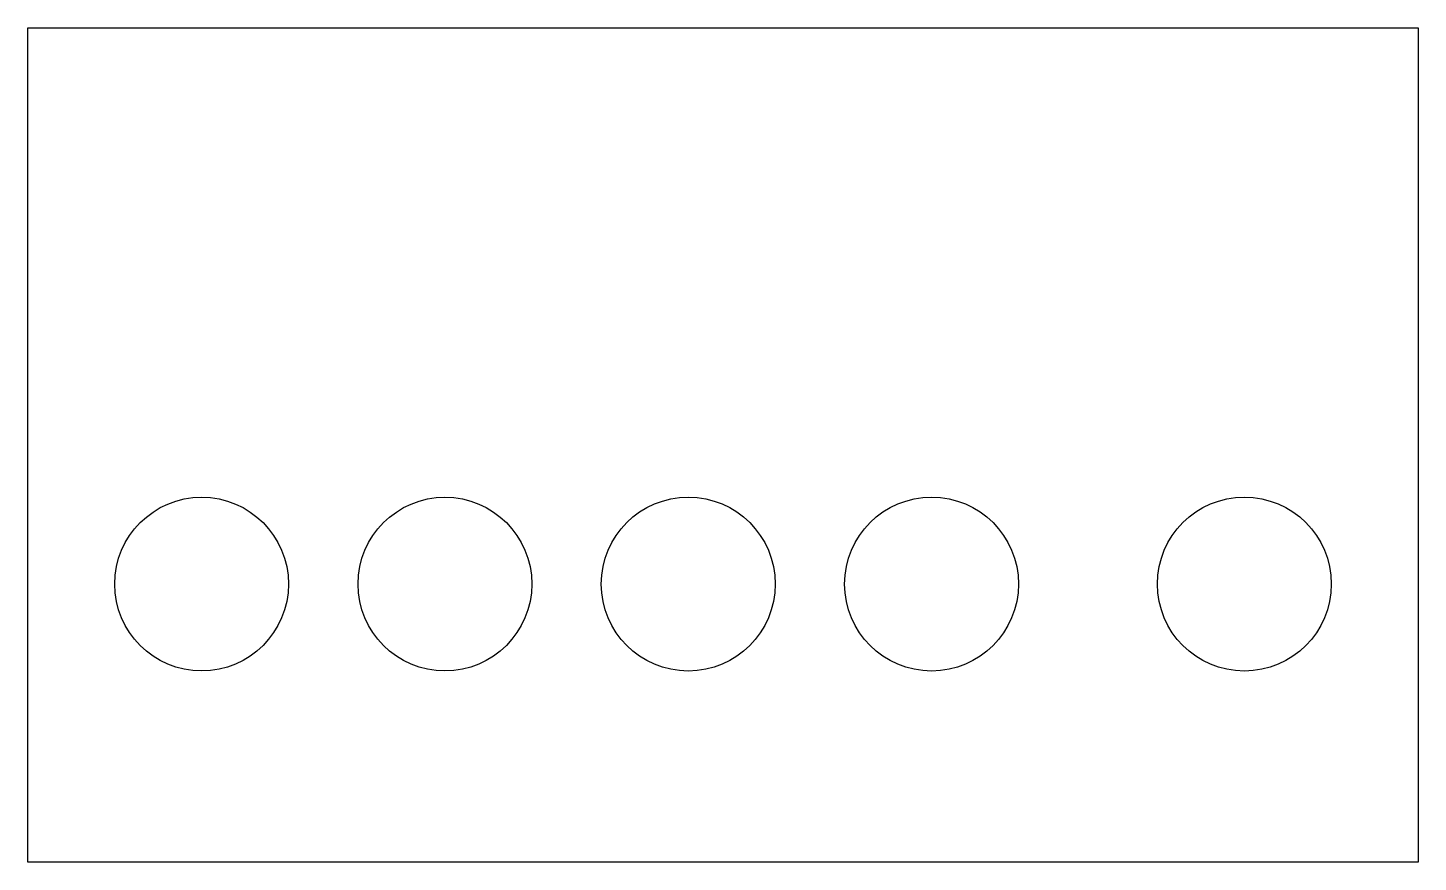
# Model space of a CAD drawing. Header units: millimetres. Extents: x -254 to 0, y -152 to 0.
import ezdxf

# ---------------------------------------------------------------- set-up
doc = ezdxf.new("R2010")
doc.units = ezdxf.units.MM
doc.layers.get('0').update_dxf_attribs({"linetype": 'CONTINUOUS'})

msp = doc.modelspace()

# ---------------------------------------------------------------- linework, layer by layer
msp.add_lwpolyline([(0, 0), (0, -152.4), (-254, -152.4), (-254, 0)], close=True)
for centre, radius in [((-222.25, -101.6), 15.87), ((-177.8, -101.6), 15.87), ((-133.35, -101.6), 15.88), ((-88.9, -101.6), 15.88), ((-31.75, -101.6), 15.88)]:
    msp.add_circle(centre, radius)

doc.saveas('drawing.dxf')
